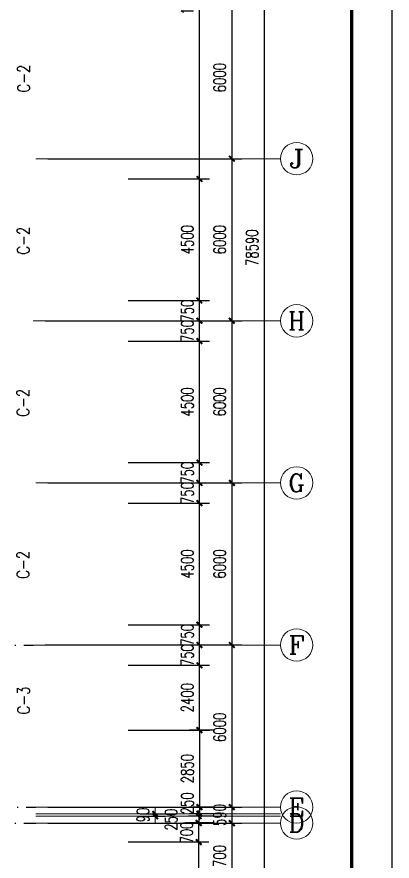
# Model space of a CAD drawing. Extents: x -220435 to 246757, y -381552 to -223577.
# Drawn here: x 6205 to 20103, y -331089 to -299839 of the extents above; entities that cross this region are included whole.
import ezdxf
from ezdxf.enums import TextEntityAlignment as Align

# ---------------------------------------------------------------- set-up
doc = ezdxf.new("R2010")
doc.units = 0
doc.header["$LTSCALE"] = 1500
doc.header["$MEASUREMENT"] = 0
doc.linetypes.add('DOTE', pattern=[2.42, 2, -0.2, 0.02, -0.2])
doc.layers.get('0').update_dxf_attribs({"linetype": 'CONTINUOUS'})
doc.layers.get('DEFPOINTS').update_dxf_attribs({"linetype": 'CONTINUOUS'})
for name, color, linetype in [('AXIS', 7, 'CONTINUOUS'), ('AXIS_TEXT', 7, 'CONTINUOUS'), ('DOTE', 7, 'DOTE')]:
    doc.layers.add(name, color=color, linetype=linetype)
doc.layers.add('PUB_DIM', color=7, linetype='CONTINUOUS', lineweight=0)
doc.layers.add('WINDOW', color=7, linetype='CONTINUOUS', lineweight=0)
doc.styles.add('COMPLEX', font='COMPLEX')
doc.styles.add('DIM_FONT', font='TXT.shx', dxfattribs={"width": 0.7})
doc.styles.add('SIMPLEX', font='SIMPLEX.SHX')
doc.dimstyles.new('DIMN150', dxfattribs={"dimscale": 1.5, "dimtxt": 300, "dimasz": 1, "dimexe": 250, "dimexo": 300, "dimgap": 150, "dimtad": 1, "dimdec": 0, "dimzin": 0, "dimdsep": 46, "dimtxsty": 'DIM_FONT', "dimblk": '_DIMX', "dimcen": 0.09, "dimclrt": 7, "dimadec": 0, "dimazin": 0, "dimtfac": 1, "dimtdec": 0, "dimtix": 1, "dimtmove": 2, "dimatfit": 3, "dimldrblk": '_DIMX', "dimfxl": 1, "dimtolj": 1, "dimtzin": 0, "dimarcsym": 0})

# ---------------------------------------------------------------- blocks, each defined once
blk = doc.blocks.new('_DIMX')
blk.add_line((-150, 0), (150, 0))
at = {"const_width": 50}
blk.add_lwpolyline([(-70, -70), (70, 70)], dxfattribs=at)
blk = doc.blocks.new('*D799')
at = {"layer": 'DEFPOINTS', "color": 0, "lineweight": 20}
for p in [(9873, -305839), (12966, -305839), (9873, -310339)]:
    blk.add_point(p, dxfattribs=at)
at = {"layer": 'PUB_DIM', "color": 0, "lineweight": -2}
for p, q in [((10323, -305839), (13341, -305839)), ((12966, -310338), (12966, -305841)), ((10323, -310339), (13341, -310339))]:
    blk.add_line(p, q, dxfattribs=at)
at = {"layer": 'PUB_DIM', "color": 0, "lineweight": -2, "xscale": 1.5, "yscale": 1.5, "zscale": 1.5}
for p, rotation in [((12966, -305839), 90), ((12966, -310339), 270)]:
    blk.add_blockref('_DIMX', p, dxfattribs=dict(at, rotation=rotation))
at = {"layer": 'PUB_DIM', "color": 7, "insert": (12516, -308089), "char_height": 450, "attachment_point": 5, "rotation": 90, "style": 'DIM_FONT'}
blk.add_mtext('\\A1;4500', dxfattribs=at)
blk = doc.blocks.new('*D803')
at = {"layer": 'DEFPOINTS', "color": 0, "lineweight": 20}
for p in [(6903, -305089), (6803, -311089), (14166, -311089)]:
    blk.add_point(p, dxfattribs=at)
at = {"layer": 'PUB_DIM', "color": 0, "lineweight": -2}
for p, q in [((7353, -305089), (14541, -305089)), ((14166, -305091), (14166, -311088)), ((7253, -311089), (14541, -311089))]:
    blk.add_line(p, q, dxfattribs=at)
at = {"layer": 'PUB_DIM', "color": 0, "lineweight": -2, "xscale": 1.5, "yscale": 1.5, "zscale": 1.5}
for p, rotation in [((14166, -305089), 90), ((14166, -311089), 270)]:
    blk.add_blockref('_DIMX', p, dxfattribs=dict(at, rotation=rotation))
at = {"layer": 'PUB_DIM', "color": 7, "insert": (13716, -308089), "char_height": 450, "attachment_point": 5, "rotation": 90, "style": 'DIM_FONT'}
blk.add_mtext('\\A1;6000', dxfattribs=at)
blk = doc.blocks.new('*D804')
at = {"layer": 'DEFPOINTS', "color": 0, "lineweight": 20}
for p in [(6903, -269089), (6903, -347679), (15366, -347679)]:
    blk.add_point(p, dxfattribs=at)
at = {"layer": 'PUB_DIM', "color": 0, "lineweight": -2}
for p, q in [((7353, -269089), (15741, -269089)), ((15366, -269091), (15366, -347678)), ((7353, -347679), (15741, -347679))]:
    blk.add_line(p, q, dxfattribs=at)
at = {"layer": 'PUB_DIM', "color": 0, "lineweight": -2, "xscale": 1.5, "yscale": 1.5, "zscale": 1.5}
for p, rotation in [((15366, -269089), 90), ((15366, -347679), 270)]:
    blk.add_blockref('_DIMX', p, dxfattribs=dict(at, rotation=rotation))
at = {"layer": 'PUB_DIM', "color": 7, "insert": (14916, -308384), "char_height": 450, "attachment_point": 5, "rotation": 90, "style": 'DIM_FONT'}
blk.add_mtext('\\A1;78590', dxfattribs=at)
blk = doc.blocks.new('*D962')
at = {"layer": 'DEFPOINTS', "color": 0, "lineweight": 20}
for p in [(13966, -326238), (12966, -329088), (13966, -329088)]:
    blk.add_point(p, dxfattribs=at)
at = {"layer": 'PUB_DIM', "color": 0, "lineweight": -2}
for p, q in [((13516, -326238), (12591, -326238)), ((12966, -326239), (12966, -329086)), ((13516, -329088), (12591, -329088))]:
    blk.add_line(p, q, dxfattribs=at)
at = {"layer": 'PUB_DIM', "color": 0, "lineweight": -2, "xscale": 1.5, "yscale": 1.5, "zscale": 1.5}
for p, rotation in [((12966, -326238), 90), ((12966, -329088), 270)]:
    blk.add_blockref('_DIMX', p, dxfattribs=dict(at, rotation=rotation))
at = {"layer": 'PUB_DIM', "color": 7, "insert": (12516, -327663), "char_height": 450, "attachment_point": 5, "rotation": 90, "style": 'DIM_FONT'}
blk.add_mtext('\\A1;2850', dxfattribs=at)
blk = doc.blocks.new('*D963')
at = {"layer": 'DEFPOINTS', "color": 0, "lineweight": 20}
for p in [(6803, -323089), (6903, -329089), (14166, -329089)]:
    blk.add_point(p, dxfattribs=at)
at = {"layer": 'PUB_DIM', "color": 0, "lineweight": -2}
for p, q in [((7253, -323089), (14541, -323089)), ((14166, -323091), (14166, -329088)), ((7353, -329089), (14541, -329089))]:
    blk.add_line(p, q, dxfattribs=at)
at = {"layer": 'PUB_DIM', "color": 0, "lineweight": -2, "xscale": 1.5, "yscale": 1.5, "zscale": 1.5}
for p, rotation in [((14166, -323089), 90), ((14166, -329089), 270)]:
    blk.add_blockref('_DIMX', p, dxfattribs=dict(at, rotation=rotation))
at = {"layer": 'PUB_DIM', "color": 7, "insert": (13716, -326137), "char_height": 450, "attachment_point": 5, "rotation": 90, "style": 'DIM_FONT'}
blk.add_mtext('\\A1;6000', dxfattribs=at)
blk = doc.blocks.new('*D964')
at = {"layer": 'DEFPOINTS', "color": 0, "lineweight": 20}
for p in [(6903, -329089), (6903, -329679), (14166, -329679)]:
    blk.add_point(p, dxfattribs=at)
at = {"layer": 'PUB_DIM', "color": 0, "lineweight": -2}
for p, q in [((7353, -329089), (14541, -329089)), ((14166, -329088), (14166, -329086)), ((14166, -329089), (14166, -329679)), ((7353, -329679), (14541, -329679)), ((14166, -329681), (14166, -329682))]:
    blk.add_line(p, q, dxfattribs=at)
at = {"layer": 'PUB_DIM', "color": 0, "lineweight": -2, "xscale": 1.5, "yscale": 1.5, "zscale": 1.5}
for p, rotation in [((14166, -329089), 270), ((14166, -329679), 90)]:
    blk.add_blockref('_DIMX', p, dxfattribs=dict(at, rotation=rotation))
at = {"layer": 'PUB_DIM', "color": 7, "insert": (13716, -329384), "char_height": 450, "attachment_point": 5, "rotation": 90, "style": 'DIM_FONT'}
blk.add_mtext('\\A1;590', dxfattribs=at)
blk = doc.blocks.new('*D965')
at = {"layer": 'DEFPOINTS', "color": 0, "lineweight": 20}
for p in [(9873, -330381), (12941, -330381), (9873, -337481)]:
    blk.add_point(p, dxfattribs=at)
at = {"layer": 'PUB_DIM', "color": 0, "lineweight": -2}
for p, q in [((10323, -330381), (13316, -330381)), ((12941, -337479), (12941, -330382)), ((10323, -337481), (13316, -337481))]:
    blk.add_line(p, q, dxfattribs=at)
at = {"layer": 'PUB_DIM', "color": 0, "lineweight": -2, "xscale": 1.5, "yscale": 1.5, "zscale": 1.5}
for p, rotation in [((12941, -330381), 90), ((12941, -337481), 270)]:
    blk.add_blockref('_DIMX', p, dxfattribs=dict(at, rotation=rotation))
at = {"layer": 'PUB_DIM', "color": 7, "insert": (12491, -333931), "char_height": 450, "attachment_point": 5, "rotation": 90, "style": 'DIM_FONT'}
blk.add_mtext('\\A1;7100', dxfattribs=at)
blk = doc.blocks.new('*D971')
at = {"layer": 'DEFPOINTS', "color": 0, "lineweight": 20}
for p in [(9976, -329684), (9976, -332384), (14166, -332384)]:
    blk.add_point(p, dxfattribs=at)
at = {"layer": 'PUB_DIM', "color": 0, "lineweight": -2}
for p, q in [((10426, -329684), (14541, -329684)), ((14166, -329685), (14166, -332382)), ((10426, -332384), (14541, -332384))]:
    blk.add_line(p, q, dxfattribs=at)
at = {"layer": 'PUB_DIM', "color": 0, "lineweight": -2, "xscale": 1.5, "yscale": 1.5, "zscale": 1.5}
for p, rotation in [((14166, -329684), 90), ((14166, -332384), 270)]:
    blk.add_blockref('_DIMX', p, dxfattribs=dict(at, rotation=rotation))
at = {"layer": 'PUB_DIM', "color": 7, "insert": (13716, -331034), "char_height": 450, "attachment_point": 5, "rotation": 90, "style": 'DIM_FONT'}
blk.add_mtext('\\A1;2700', dxfattribs=at)
blk = doc.blocks.new('*D973')
at = {"layer": 'DEFPOINTS', "color": 0, "lineweight": 20}
for p in [(10327, -329339), (11327, -329339), (10327, -329429)]:
    blk.add_point(p, dxfattribs=at)
at = {"layer": 'PUB_DIM', "color": 0, "lineweight": -2}
for p, q in [((10777, -329339), (11702, -329339)), ((11327, -329338), (11327, -329336)), ((11327, -329429), (11327, -329339)), ((10777, -329429), (11702, -329429)), ((11327, -329431), (11327, -329432))]:
    blk.add_line(p, q, dxfattribs=at)
at = {"layer": 'PUB_DIM', "color": 0, "lineweight": -2, "xscale": 1.5, "yscale": 1.5, "zscale": 1.5}
for p, rotation in [((11327, -329339), 270), ((11327, -329429), 90)]:
    blk.add_blockref('_DIMX', p, dxfattribs=dict(at, rotation=rotation))
at = {"layer": 'PUB_DIM', "color": 7, "insert": (10877, -329384), "char_height": 450, "attachment_point": 5, "rotation": 90, "style": 'DIM_FONT'}
blk.add_mtext('\\A1;90', dxfattribs=at)
blk = doc.blocks.new('*D974')
at = {"layer": 'DEFPOINTS', "color": 0, "lineweight": 20}
for p in [(12939, -329676), (13939, -329426), (13939, -329676)]:
    blk.add_point(p, dxfattribs=at)
at = {"layer": 'PUB_DIM', "color": 0, "lineweight": -2}
for p, q in [((13489, -329426), (12564, -329426)), ((13489, -329676), (12564, -329676)), ((12939, -329425), (12939, -329423)), ((12939, -329426), (12939, -329676)), ((12939, -329678), (12939, -329679))]:
    blk.add_line(p, q, dxfattribs=at)
at = {"layer": 'PUB_DIM', "color": 0, "lineweight": -2, "xscale": 1.5, "yscale": 1.5, "zscale": 1.5}
for p, rotation in [((12939, -329426), 270), ((12939, -329676), 90)]:
    blk.add_blockref('_DIMX', p, dxfattribs=dict(at, rotation=rotation))
at = {"layer": 'PUB_DIM', "color": 7, "insert": (11917, -329551), "char_height": 450, "attachment_point": 5, "rotation": 90, "style": 'DIM_FONT'}
blk.add_mtext('\\A1;250', dxfattribs=at)
blk = doc.blocks.new('*D975')
at = {"layer": 'DEFPOINTS', "color": 0, "lineweight": 20}
for p in [(12966, -329339), (13966, -329089), (13966, -329339)]:
    blk.add_point(p, dxfattribs=at)
at = {"layer": 'PUB_DIM', "color": 0, "lineweight": -2}
for p, q in [((13516, -329089), (12591, -329089)), ((13516, -329339), (12591, -329339)), ((12966, -329088), (12966, -329086)), ((12966, -329089), (12966, -329339)), ((12966, -329341), (12966, -329342))]:
    blk.add_line(p, q, dxfattribs=at)
at = {"layer": 'PUB_DIM', "color": 0, "lineweight": -2, "xscale": 1.5, "yscale": 1.5, "zscale": 1.5}
for p, rotation in [((12966, -329089), 270), ((12966, -329339), 90)]:
    blk.add_blockref('_DIMX', p, dxfattribs=dict(at, rotation=rotation))
at = {"layer": 'PUB_DIM', "color": 7, "insert": (12516, -328949), "char_height": 450, "attachment_point": 5, "rotation": 90, "style": 'DIM_FONT'}
blk.add_mtext('\\A1;250', dxfattribs=at)
blk = doc.blocks.new('*D976')
at = {"layer": 'DEFPOINTS', "color": 0, "lineweight": 20}
for p in [(9873, -329681), (12941, -329681), (9873, -330381)]:
    blk.add_point(p, dxfattribs=at)
at = {"layer": 'PUB_DIM', "color": 0, "lineweight": -2}
for p, q in [((12941, -329679), (12941, -329678)), ((10323, -329681), (13316, -329681)), ((12941, -330381), (12941, -329681)), ((10323, -330381), (13316, -330381)), ((12941, -330382), (12941, -330384))]:
    blk.add_line(p, q, dxfattribs=at)
at = {"layer": 'PUB_DIM', "color": 0, "lineweight": -2, "xscale": 1.5, "yscale": 1.5, "zscale": 1.5}
for p, rotation in [((12941, -329681), 270), ((12941, -330381), 90)]:
    blk.add_blockref('_DIMX', p, dxfattribs=dict(at, rotation=rotation))
at = {"layer": 'PUB_DIM', "color": 7, "insert": (12491, -330031), "char_height": 450, "attachment_point": 5, "rotation": 90, "style": 'DIM_FONT'}
blk.add_mtext('\\A1;700', dxfattribs=at)
blk = doc.blocks.new('_AXISO')
blk.add_circle((0, 0), 0.5)
at = {"layer": 'AXIS_TEXT', "style": 'COMPLEX', "width": 1.041667}
blk.add_attdef('A', text='', height=0.56, dxfattribs=at).set_placement((-0.25, -0.28), (0.25, -0.28), align=Align.FIT)
blk = doc.blocks.new('*D977')
at = {"layer": 'DEFPOINTS', "color": 0, "lineweight": 20}
for p in [(6803, -311089), (6903, -317089), (14166, -317089)]:
    blk.add_point(p, dxfattribs=at)
at = {"layer": 'PUB_DIM', "color": 0, "lineweight": -2}
for p, q in [((7253, -311089), (14541, -311089)), ((14166, -311091), (14166, -317088)), ((7353, -317089), (14541, -317089))]:
    blk.add_line(p, q, dxfattribs=at)
at = {"layer": 'PUB_DIM', "color": 0, "lineweight": -2, "xscale": 1.5, "yscale": 1.5, "zscale": 1.5}
for p, rotation in [((14166, -311089), 90), ((14166, -317089), 270)]:
    blk.add_blockref('_DIMX', p, dxfattribs=dict(at, rotation=rotation))
at = {"layer": 'PUB_DIM', "color": 7, "insert": (13716, -314089), "char_height": 450, "attachment_point": 5, "rotation": 90, "style": 'DIM_FONT'}
blk.add_mtext('\\A1;6000', dxfattribs=at)
blk = doc.blocks.new('*D978')
at = {"layer": 'DEFPOINTS', "color": 0, "lineweight": 20}
for p in [(6903, -317089), (6803, -323089), (14166, -323089)]:
    blk.add_point(p, dxfattribs=at)
at = {"layer": 'PUB_DIM', "color": 0, "lineweight": -2}
for p, q in [((7353, -317089), (14541, -317089)), ((14166, -317091), (14166, -323088)), ((7253, -323089), (14541, -323089))]:
    blk.add_line(p, q, dxfattribs=at)
at = {"layer": 'PUB_DIM', "color": 0, "lineweight": -2, "xscale": 1.5, "yscale": 1.5, "zscale": 1.5}
for p, rotation in [((14166, -317089), 90), ((14166, -323089), 270)]:
    blk.add_blockref('_DIMX', p, dxfattribs=dict(at, rotation=rotation))
at = {"layer": 'PUB_DIM', "color": 7, "insert": (13716, -320089), "char_height": 450, "attachment_point": 5, "rotation": 90, "style": 'DIM_FONT'}
blk.add_mtext('\\A1;6000', dxfattribs=at)
blk = doc.blocks.new('*D979')
at = {"layer": 'DEFPOINTS', "color": 0, "lineweight": 20}
for p in [(9873, -317839), (12966, -317839), (9873, -322339)]:
    blk.add_point(p, dxfattribs=at)
at = {"layer": 'PUB_DIM', "color": 0, "lineweight": -2}
for p, q in [((10323, -317839), (13341, -317839)), ((12966, -322338), (12966, -317841)), ((10323, -322339), (13341, -322339))]:
    blk.add_line(p, q, dxfattribs=at)
at = {"layer": 'PUB_DIM', "color": 0, "lineweight": -2, "xscale": 1.5, "yscale": 1.5, "zscale": 1.5}
for p, rotation in [((12966, -317839), 90), ((12966, -322339), 270)]:
    blk.add_blockref('_DIMX', p, dxfattribs=dict(at, rotation=rotation))
at = {"layer": 'PUB_DIM', "color": 7, "insert": (12516, -320089), "char_height": 450, "attachment_point": 5, "rotation": 90, "style": 'DIM_FONT'}
blk.add_mtext('\\A1;4500', dxfattribs=at)
blk = doc.blocks.new('*D980')
at = {"layer": 'DEFPOINTS', "color": 0, "lineweight": 20}
for p in [(9873, -322339), (12966, -322339), (9873, -323089)]:
    blk.add_point(p, dxfattribs=at)
at = {"layer": 'PUB_DIM', "color": 0, "lineweight": -2}
for p, q in [((10323, -322339), (13341, -322339)), ((12966, -322338), (12966, -322336)), ((12966, -323089), (12966, -322339)), ((10323, -323089), (13341, -323089)), ((12966, -323091), (12966, -323092))]:
    blk.add_line(p, q, dxfattribs=at)
at = {"layer": 'PUB_DIM', "color": 0, "lineweight": -2, "xscale": 1.5, "yscale": 1.5, "zscale": 1.5}
for p, rotation in [((12966, -322339), 270), ((12966, -323089), 90)]:
    blk.add_blockref('_DIMX', p, dxfattribs=dict(at, rotation=rotation))
at = {"layer": 'PUB_DIM', "color": 7, "insert": (12516, -322714), "char_height": 450, "attachment_point": 5, "rotation": 90, "style": 'DIM_FONT'}
blk.add_mtext('\\A1;750', dxfattribs=at)
blk = doc.blocks.new('*D981')
at = {"layer": 'DEFPOINTS', "color": 0, "lineweight": 20}
for p in [(9873, -323089), (12966, -323089), (9873, -323839)]:
    blk.add_point(p, dxfattribs=at)
at = {"layer": 'PUB_DIM', "color": 0, "lineweight": -2}
for p, q in [((10323, -323089), (13341, -323089)), ((12966, -323088), (12966, -323086)), ((12966, -323839), (12966, -323089)), ((10323, -323839), (13341, -323839)), ((12966, -323841), (12966, -323842))]:
    blk.add_line(p, q, dxfattribs=at)
at = {"layer": 'PUB_DIM', "color": 0, "lineweight": -2, "xscale": 1.5, "yscale": 1.5, "zscale": 1.5}
for p, rotation in [((12966, -323089), 270), ((12966, -323839), 90)]:
    blk.add_blockref('_DIMX', p, dxfattribs=dict(at, rotation=rotation))
at = {"layer": 'PUB_DIM', "color": 7, "insert": (12516, -323464), "char_height": 450, "attachment_point": 5, "rotation": 90, "style": 'DIM_FONT'}
blk.add_mtext('\\A1;750', dxfattribs=at)
blk = doc.blocks.new('*D982')
at = {"layer": 'DEFPOINTS', "color": 0, "lineweight": 20}
for p in [(9873, -323839), (12966, -323839), (9873, -326239)]:
    blk.add_point(p, dxfattribs=at)
at = {"layer": 'PUB_DIM', "color": 0, "lineweight": -2}
for p, q in [((10323, -323839), (13341, -323839)), ((12966, -326238), (12966, -323841)), ((10323, -326239), (13341, -326239))]:
    blk.add_line(p, q, dxfattribs=at)
at = {"layer": 'PUB_DIM', "color": 0, "lineweight": -2, "xscale": 1.5, "yscale": 1.5, "zscale": 1.5}
for p, rotation in [((12966, -323839), 90), ((12966, -326239), 270)]:
    blk.add_blockref('_DIMX', p, dxfattribs=dict(at, rotation=rotation))
at = {"layer": 'PUB_DIM', "color": 7, "insert": (12516, -325039), "char_height": 450, "attachment_point": 5, "rotation": 90, "style": 'DIM_FONT'}
blk.add_mtext('\\A1;2400', dxfattribs=at)
blk = doc.blocks.new('*D983')
at = {"layer": 'DEFPOINTS', "color": 0, "lineweight": 20}
for p in [(9873, -310339), (12966, -310339), (9873, -311089)]:
    blk.add_point(p, dxfattribs=at)
at = {"layer": 'PUB_DIM', "color": 0, "lineweight": -2}
for p, q in [((10323, -310339), (13341, -310339)), ((12966, -310338), (12966, -310336)), ((12966, -311089), (12966, -310339)), ((10323, -311089), (13341, -311089)), ((12966, -311091), (12966, -311092))]:
    blk.add_line(p, q, dxfattribs=at)
at = {"layer": 'PUB_DIM', "color": 0, "lineweight": -2, "xscale": 1.5, "yscale": 1.5, "zscale": 1.5}
for p, rotation in [((12966, -310339), 270), ((12966, -311089), 90)]:
    blk.add_blockref('_DIMX', p, dxfattribs=dict(at, rotation=rotation))
at = {"layer": 'PUB_DIM', "color": 7, "insert": (12516, -310714), "char_height": 450, "attachment_point": 5, "rotation": 90, "style": 'DIM_FONT'}
blk.add_mtext('\\A1;750', dxfattribs=at)
blk = doc.blocks.new('*D984')
at = {"layer": 'DEFPOINTS', "color": 0, "lineweight": 20}
for p in [(9873, -316339), (12966, -316339), (9873, -317089)]:
    blk.add_point(p, dxfattribs=at)
at = {"layer": 'PUB_DIM', "color": 0, "lineweight": -2}
for p, q in [((10323, -316339), (13341, -316339)), ((12966, -316338), (12966, -316336)), ((12966, -317089), (12966, -316339)), ((10323, -317089), (13341, -317089)), ((12966, -317091), (12966, -317092))]:
    blk.add_line(p, q, dxfattribs=at)
at = {"layer": 'PUB_DIM', "color": 0, "lineweight": -2, "xscale": 1.5, "yscale": 1.5, "zscale": 1.5}
for p, rotation in [((12966, -316339), 270), ((12966, -317089), 90)]:
    blk.add_blockref('_DIMX', p, dxfattribs=dict(at, rotation=rotation))
at = {"layer": 'PUB_DIM', "color": 7, "insert": (12516, -316714), "char_height": 450, "attachment_point": 5, "rotation": 90, "style": 'DIM_FONT'}
blk.add_mtext('\\A1;750', dxfattribs=at)
blk = doc.blocks.new('*D985')
at = {"layer": 'DEFPOINTS', "color": 0, "lineweight": 20}
for p in [(9873, -311089), (12966, -311089), (9873, -311839)]:
    blk.add_point(p, dxfattribs=at)
at = {"layer": 'PUB_DIM', "color": 0, "lineweight": -2}
for p, q in [((10323, -311089), (13341, -311089)), ((12966, -311088), (12966, -311086)), ((12966, -311839), (12966, -311089)), ((10323, -311839), (13341, -311839)), ((12966, -311841), (12966, -311842))]:
    blk.add_line(p, q, dxfattribs=at)
at = {"layer": 'PUB_DIM', "color": 0, "lineweight": -2, "xscale": 1.5, "yscale": 1.5, "zscale": 1.5}
for p, rotation in [((12966, -311089), 270), ((12966, -311839), 90)]:
    blk.add_blockref('_DIMX', p, dxfattribs=dict(at, rotation=rotation))
at = {"layer": 'PUB_DIM', "color": 7, "insert": (12516, -311464), "char_height": 450, "attachment_point": 5, "rotation": 90, "style": 'DIM_FONT'}
blk.add_mtext('\\A1;750', dxfattribs=at)
blk = doc.blocks.new('*D986')
at = {"layer": 'DEFPOINTS', "color": 0, "lineweight": 20}
for p in [(9873, -311839), (12966, -311839), (9873, -316339)]:
    blk.add_point(p, dxfattribs=at)
at = {"layer": 'PUB_DIM', "color": 0, "lineweight": -2}
for p, q in [((10323, -311839), (13341, -311839)), ((12966, -316338), (12966, -311841)), ((10323, -316339), (13341, -316339))]:
    blk.add_line(p, q, dxfattribs=at)
at = {"layer": 'PUB_DIM', "color": 0, "lineweight": -2, "xscale": 1.5, "yscale": 1.5, "zscale": 1.5}
for p, rotation in [((12966, -311839), 90), ((12966, -316339), 270)]:
    blk.add_blockref('_DIMX', p, dxfattribs=dict(at, rotation=rotation))
at = {"layer": 'PUB_DIM', "color": 7, "insert": (12516, -314089), "char_height": 450, "attachment_point": 5, "rotation": 90, "style": 'DIM_FONT'}
blk.add_mtext('\\A1;4500', dxfattribs=at)
blk = doc.blocks.new('*D987')
at = {"layer": 'DEFPOINTS', "color": 0, "lineweight": 20}
for p in [(9873, -317089), (12966, -317089), (9873, -317839)]:
    blk.add_point(p, dxfattribs=at)
at = {"layer": 'PUB_DIM', "color": 0, "lineweight": -2}
for p, q in [((10323, -317089), (13341, -317089)), ((12966, -317088), (12966, -317086)), ((12966, -317839), (12966, -317089)), ((10323, -317839), (13341, -317839)), ((12966, -317841), (12966, -317842))]:
    blk.add_line(p, q, dxfattribs=at)
at = {"layer": 'PUB_DIM', "color": 0, "lineweight": -2, "xscale": 1.5, "yscale": 1.5, "zscale": 1.5}
for p, rotation in [((12966, -317089), 270), ((12966, -317839), 90)]:
    blk.add_blockref('_DIMX', p, dxfattribs=dict(at, rotation=rotation))
at = {"layer": 'PUB_DIM', "color": 7, "insert": (12516, -317464), "char_height": 450, "attachment_point": 5, "rotation": 90, "style": 'DIM_FONT'}
blk.add_mtext('\\A1;750', dxfattribs=at)
blk = doc.blocks.new('*D1039')
at = {"layer": 'DEFPOINTS', "color": 0, "lineweight": 20}
for p in [(6803, -299089), (6903, -305089), (14166, -305089)]:
    blk.add_point(p, dxfattribs=at)
at = {"layer": 'PUB_DIM', "color": 0, "lineweight": -2}
for p, q in [((7253, -299089), (14541, -299089)), ((14166, -299091), (14166, -305088)), ((7353, -305089), (14541, -305089))]:
    blk.add_line(p, q, dxfattribs=at)
at = {"layer": 'PUB_DIM', "color": 0, "lineweight": -2, "xscale": 1.5, "yscale": 1.5, "zscale": 1.5}
for p, rotation in [((14166, -299089), 90), ((14166, -305089), 270)]:
    blk.add_blockref('_DIMX', p, dxfattribs=dict(at, rotation=rotation))
at = {"layer": 'PUB_DIM', "color": 7, "insert": (13716, -302089), "char_height": 450, "attachment_point": 5, "rotation": 90, "style": 'DIM_FONT'}
blk.add_mtext('\\A1;6000', dxfattribs=at)
blk = doc.blocks.new('*D454')
at = {"layer": 'DEFPOINTS', "color": 0, "lineweight": 20}
for p in [(9873, -292339), (12966, -292339), (9873, -305839)]:
    blk.add_point(p, dxfattribs=at)
at = {"layer": 'PUB_DIM', "color": 0, "lineweight": -2}
for p, q in [((10323, -292339), (13341, -292339)), ((12966, -305838), (12966, -292341)), ((10323, -305839), (13341, -305839))]:
    blk.add_line(p, q, dxfattribs=at)
at = {"layer": 'PUB_DIM', "color": 0, "lineweight": -2, "xscale": 1.5, "yscale": 1.5, "zscale": 1.5}
for p, rotation in [((12966, -292339), 90), ((12966, -305839), 270)]:
    blk.add_blockref('_DIMX', p, dxfattribs=dict(at, rotation=rotation))
at = {"layer": 'PUB_DIM', "color": 7, "insert": (12516, -299089), "char_height": 450, "attachment_point": 5, "rotation": 90, "style": 'DIM_FONT'}
blk.add_mtext('\\A1;13500', dxfattribs=at)

msp = doc.modelspace()

# ---------------------------------------------------------------- linework, layer by layer
at = {"layer": 'AXIS', "color": 250}
msp.add_lwpolyline([(20102.7, -253559.3), (-66737.4, -253559.3), (-66737.4, -370748.3), (20102.7, -370748.3)], close=True, dxfattribs=at)
at = {"layer": 'AXIS', "color": 0, "const_width": 120.2}
msp.add_lwpolyline([(18600.3, -255061.7), (-65234.9, -255061.7), (-65234.9, -369245.9), (18600.3, -369245.9)], close=True, dxfattribs=at)
at = {"layer": 'DOTE'}
for p, q in [((-37097.1, -323089.3), (6802.9, -323089.3)), ((-37012.7, -329089.3), (6902.9, -329089.3)), ((-37097.1, -329679.3), (6902.9, -329679.3))]:
    msp.add_line(p, q, dxfattribs=at)
at = {"layer": 'PUB_DIM'}
for p, q in [((15966.4, -305089.3), (6902.9, -305089.3)), ((15966.4, -311089.3), (6802.9, -311089.3)), ((15966.4, -317089.3), (6902.9, -317089.3)), ((15966.4, -323089.3), (6802.9, -323089.3)), ((15966.4, -329089.3), (6902.9, -329089.3)), ((15966.4, -329339.3), (6902.9, -329339.3)), ((15966.4, -329429.3), (6902.9, -329429.3)), ((15966.4, -329679.3), (6902.9, -329679.3))]:
    msp.add_line(p, q, dxfattribs=at)

# ---------------------------------------------------------------- block references
ref = msp.add_blockref('_AXISO', (16566.4, -305089.3), dxfattribs=dict(at, xscale=1200, yscale=1200, zscale=1200))
ref.add_attrib('A', 'J', dxfattribs={"layer": 'AXIS_TEXT', "height": 672, "style": 'COMPLEX', "width": 1.704545}).set_placement((16266.4, -305425.3), (16866.4, -305425.3), align=Align.FIT)
ref = msp.add_blockref('_AXISO', (16566.4, -311089.3), dxfattribs=dict(at, xscale=1200, yscale=1200, zscale=1200))
ref.add_attrib('A', 'H', dxfattribs={"layer": 'AXIS_TEXT', "height": 672, "style": 'COMPLEX', "width": 0.9375}).set_placement((16266.4, -311425.3), (16866.4, -311425.3), align=Align.FIT)
at = {"layer": 'PUB_DIM', "xscale": 1200, "yscale": 1200, "zscale": 1200}
msp.add_blockref('_AXISO', (16566.4, -317089.3), dxfattribs=at).add_auto_attribs({'A': 'G'})
at = {"layer": 'PUB_DIM'}
ref = msp.add_blockref('_AXISO', (16566.4, -323089.3), dxfattribs=dict(at, xscale=1200, yscale=1200, zscale=1200))
ref.add_attrib('A', 'F', dxfattribs={"layer": 'AXIS_TEXT', "height": 672, "style": 'COMPLEX', "width": 1.171875}).set_placement((16266.4, -323425.3), (16866.4, -323425.3), align=Align.FIT)
ref = msp.add_blockref('_AXISO', (16566.4, -329089.3), dxfattribs=dict(at, xscale=1200, yscale=1200, zscale=1200))
ref.add_attrib('A', 'E', dxfattribs={"layer": 'AXIS_TEXT', "height": 672, "style": 'COMPLEX', "width": 1.171875}).set_placement((16266.4, -329425.3), (16866.4, -329425.3), align=Align.FIT)
ref = msp.add_blockref('_AXISO', (16566.4, -329679.3), dxfattribs=dict(at, xscale=1200, yscale=1200, zscale=1200))
ref.add_attrib('A', 'D', dxfattribs={"layer": 'AXIS_TEXT', "height": 672, "style": 'COMPLEX', "width": 1.102941}).set_placement((16266.4, -330015.3), (16866.4, -330015.3), align=Align.FIT)

# ---------------------------------------------------------------- texts
at = {"layer": 'WINDOW', "style": 'SIMPLEX', "width": 0.8}
for s, p in [('C-2', (6683.9, -302639.8)), ('C-2', (6667.3, -308639.8)), ('C-2', (6656.9, -314639.8)), ('C-2', (6656.9, -320639.8)), ('C-3', (6677.3, -325659))]:
    msp.add_text(s, height=450, rotation=90, dxfattribs=at).set_placement(p)

# ---------------------------------------------------------------- dimensions: what is measured, and where the dimension line sits
at = {"layer": 'PUB_DIM'}
for p1, p2, distance, picture, middle in [((6902.9, -269089.3), (6902.9, -347679.3), 8463.4, '*D804', (14916.4, -308384.3)), ((9873.3, -305839.3), (9873.3, -292339.3), -3093.1, '*D454', (12516.4, -299089.3)), ((9873.3, -310339.3), (9873.3, -305839.3), -3093.1, '*D799', (12516.4, -308089.3)), ((9873.3, -311089.3), (9873.3, -310339.3), -3093.1, '*D983', (12516.4, -310714.3)), ((9873.3, -311839.3), (9873.3, -311089.3), -3093.1, '*D985', (12516.4, -311464.3)), ((9873.3, -316339.3), (9873.3, -311839.3), -3093.1, '*D986', (12516.4, -314089.3)), ((9873.3, -317089.3), (9873.3, -316339.3), -3093.1, '*D984', (12516.4, -316714.3)), ((9873.3, -317839.3), (9873.3, -317089.3), -3093.1, '*D987', (12516.4, -317464.3)), ((9873.3, -322339.3), (9873.3, -317839.3), -3093.1, '*D979', (12516.4, -320089.3)), ((9873.3, -323089.3), (9873.3, -322339.3), -3093.1, '*D980', (12516.4, -322714.3)), ((9873.3, -323839.3), (9873.3, -323089.3), -3093.1, '*D981', (12516.4, -323464.3)), ((9873.3, -326239.3), (9873.3, -323839.3), -3093.1, '*D982', (12516.4, -325039.3)), ((13966.4, -326237.8), (13966.4, -329087.8), -1000, '*D962', (12516.4, -327662.8)), ((10326.9, -329429.3), (10326.9, -329339.3), -1000, '*D973', (10876.9, -329384.3)), ((9873.3, -330380.8), (9873.3, -329680.8), -3067.5, '*D976', (12490.8, -330030.8)), ((9873.3, -337480.8), (9873.3, -330380.8), -3067.5, '*D965', (12490.8, -333930.8))]:
    dim = msp.add_aligned_dim(p1=p1, p2=p2, distance=distance, dimstyle='DIMN150', dxfattribs=at)
    dim.commit()
    dim.dimension.update_dxf_attribs({"geometry": picture, "text_midpoint": middle})
for base, p1, p2, picture, middle in [((14166.4, -305089.3), (6802.9, -299089.3), (6902.9, -305089.3), '*D1039', (13716.4, -302089.3)), ((14166.4, -311089.3), (6902.9, -305089.3), (6802.9, -311089.3), '*D803', (13716.4, -308089.3)), ((14166.4, -317089.3), (6802.9, -311089.3), (6902.9, -317089.3), '*D977', (13716.4, -314089.3)), ((14166.4, -323089.3), (6902.9, -317089.3), (6802.9, -323089.3), '*D978', (13716.4, -320089.3)), ((14166.4, -329679.3), (6902.9, -329089.3), (6902.9, -329679.3), '*D964', (13716.4, -329384.3)), ((14166.4, -332383.8), (9975.9, -329683.8), (9975.9, -332383.8), '*D971', (13716.4, -331033.8))]:
    dim = msp.add_linear_dim(base=base, p1=p1, p2=p2, angle=90, dimstyle='DIMN150', dxfattribs=at)
    dim.commit()
    dim.dimension.update_dxf_attribs({"geometry": picture, "text_midpoint": middle})
for base, p1, p2, angle, picture, middle, dimtype in [((14166.4, -329089.3), (6802.9, -323089.3), (6902.9, -329089.3), 90, '*D963', (13716.4, -326137.3), 160), ((12966.4, -329339.3), (13966.4, -329089.3), (13966.4, -329339.3), 270, '*D975', (12516.4, -328949.1), 161), ((12939.3, -329676.3), (13939.3, -329426.3), (13939.3, -329676.3), 270, '*D974', (11917, -329551.3), 161)]:
    dim = msp.add_linear_dim(base=base, p1=p1, p2=p2, angle=angle, dimstyle='DIMN150', dxfattribs=at)
    dim.commit()
    dim.dimension.update_dxf_attribs({"geometry": picture, "text_midpoint": middle, "dimtype": dimtype})

doc.saveas('drawing.dxf')
